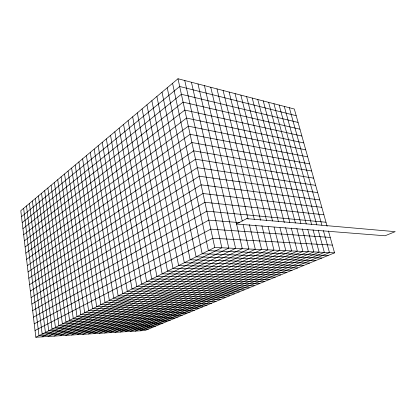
<?xml version="1.0" encoding="UTF-8"?>
<svg xmlns="http://www.w3.org/2000/svg" width="416" height="416" viewBox="0 0 416 416"><rect width="100%" height="100%" fill="white"/><g stroke="black" fill="none" stroke-linecap="round" stroke-linejoin="round"><path stroke-width="0.62" d="M327.127 226.314L294.32 109.018L177.996 78.754L20.8 210.704L35.833 337.246L144.934 330.522L334.547 252.845L328.432 230.974M21.507 216.653L179.681 86.481L296.187 115.695M22.22 222.638L181.376 94.276L298.069 122.424M22.932 228.66L183.092 102.138L299.967 129.204M23.655 234.718L184.818 110.074L301.876 136.032M24.378 240.817L186.566 118.082L303.8 142.917M25.106 246.958L188.323 126.157L305.739 149.848M25.839 253.136L190.102 134.311L307.694 156.837M26.577 259.355L191.896 142.537L309.665 163.883M27.321 265.611L193.705 150.842L311.652 170.976M28.07 271.913L195.53 159.219L313.654 178.131M28.824 278.252L197.371 167.674L315.666 185.338M29.583 284.638L199.233 176.212L317.699 192.603M30.347 291.06L201.11 184.829L319.748 199.924M31.112 297.528L203.003 193.523L321.812 207.308M31.886 304.039L204.916 202.301L323.892 214.744M32.666 310.591L206.846 211.162L325.988 222.243M33.446 317.19L208.796 220.111L239.725 222.622M34.237 323.83L210.761 229.138L330.236 237.422M35.032 330.517L212.748 238.259L332.384 245.102M35.833 337.246L214.755 247.468L334.547 252.845M41.98 336.866L221.837 247.785L184.777 80.517M48.048 336.492L228.779 248.097L191.443 82.254M54.033 336.123L235.596 248.399L197.995 83.959M59.946 335.759L242.284 248.7L204.433 85.634M65.775 335.4L248.846 248.997L243.126 224.713M71.531 335.046L255.294 249.283L249.397 224.604M77.215 334.693L261.617 249.569L255.7 225.108M82.82 334.35L267.831 249.85L261.882 225.597M88.358 334.006L273.936 250.12L268.112 226.678M93.829 333.674L279.932 250.39L274.087 227.146M99.226 333.341L285.823 250.656L279.958 227.609M104.556 333.008L291.616 250.916L285.6 227.573M109.824 332.686L297.305 251.17L291.273 228.025M115.024 332.363L302.895 251.42L296.847 228.467M120.162 332.046L308.396 251.67L302.333 228.899M125.237 331.734L313.799 251.914L307.726 229.33M130.25 331.427L319.119 252.148L313.03 229.752M135.205 331.12L324.345 252.387L318.245 230.162M140.098 330.819L329.488 252.616L323.383 230.573M148.434 329.087L38.974 335.67L23.634 208.328M151.98 327.636L42.167 334.069L26.51 205.91M155.574 326.16L45.406 332.441L29.432 203.46M159.219 324.667L48.698 330.793L32.391 200.975M162.911 323.154L52.042 329.113L35.396 198.458M166.655 321.62L55.437 327.408L38.444 195.894M170.456 320.065L58.885 325.676L41.538 193.3M174.309 318.49L62.39 323.918L44.678 190.663M178.214 316.888L65.957 322.13L47.866 187.985M182.177 315.266L69.576 320.315L51.1 185.271M186.196 313.617L73.258 318.469L54.392 182.51M190.273 311.948L76.996 316.592L57.725 179.712M194.407 310.253L80.803 314.678L61.116 176.862M198.609 308.532L84.672 312.738L64.558 173.976M202.868 306.79L88.608 310.762L68.058 171.038M207.189 305.016L92.612 308.755L71.609 168.054M211.578 303.217L96.684 306.712L75.223 165.022M216.034 301.392L100.828 304.632L78.889 161.944M220.558 299.541L105.045 302.515L82.623 158.813M225.15 297.658L109.34 300.362L86.414 155.631M229.814 295.75L113.708 298.168L90.267 152.396M234.551 293.81L118.16 295.937L94.188 149.105M239.361 291.834L122.689 293.665L98.171 145.761M244.249 289.832L127.301 291.346L102.227 142.355M249.215 287.799L132.002 288.99L106.35 138.897M254.264 285.735L136.791 286.588L110.547 135.372M259.392 283.634L141.674 284.138L114.811 131.789M264.602 281.497L146.645 281.642L119.158 128.144M269.901 279.328L151.715 279.1L123.578 124.431M275.288 277.118L156.889 276.505L128.081 120.656M280.769 274.877L162.157 273.858L132.662 116.808M286.338 272.594L167.534 271.159L137.332 112.887M292.006 270.27L173.02 268.408L142.085 108.898M297.768 267.909L178.62 265.6L146.926 104.832M303.628 265.507L184.33 262.73L151.861 100.693M309.598 263.063L190.164 259.808L156.889 96.47M315.671 260.577L196.118 256.818L162.016 92.17M321.849 258.045L202.197 253.765L167.237 87.786M328.141 255.466L208.411 250.65L172.567 83.314M289.338 107.723L321.916 225.29M284.279 106.408L316.784 224.843M279.146 105.071L311.568 224.385M273.931 103.714L306.27 223.917M268.637 102.336L300.882 223.449M263.255 100.937L295.402 222.966M257.795 99.518L289.827 222.482M252.242 98.072L284.32 222.602M246.605 96.606L278.398 221.478M240.869 95.113L272.532 220.964M235.045 93.595L266.64 220.761M229.122 92.056L260.567 220.23M223.106 90.49L254.384 219.69M216.986 88.899L248.092 219.144M210.761 87.277L242.263 221.031M177.996 78.754L214.755 247.468M246.683 218.639L236.345 224.042L385.05 235.773L395.2 231.66L246.683 218.639"/></g></svg>
